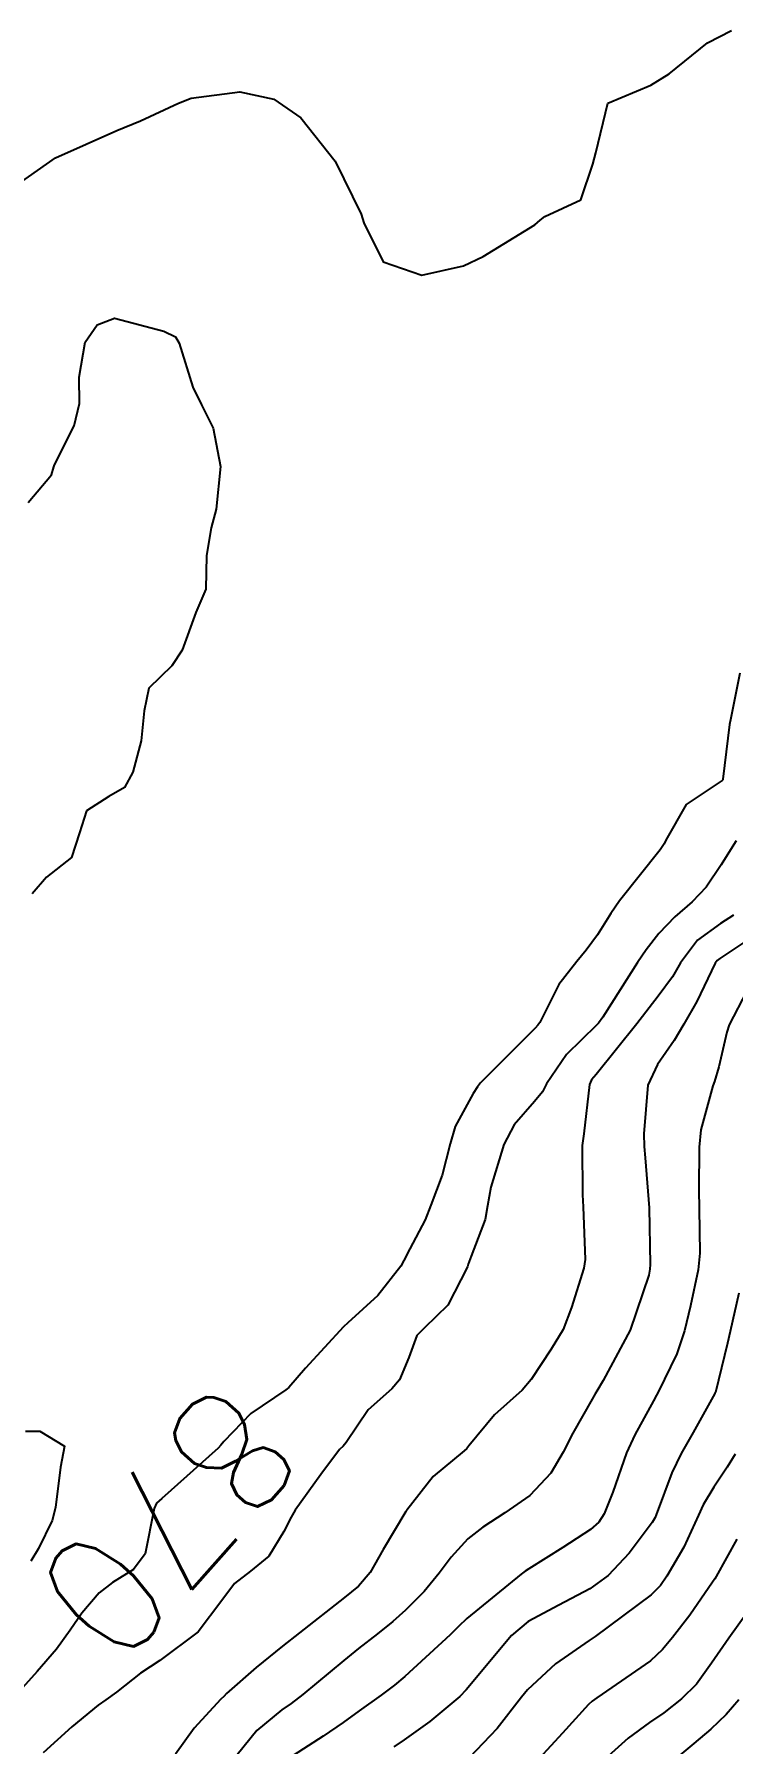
# Model space of a CAD drawing. Header units: metres. Extents: x 307586 to 320046, y 7427249 to 7434250.
# Drawn here: x 319856.6 to 319879.4, y 7429329.9 to 7429385.6 of the extents above; entities that cross this region are included whole.
import ezdxf
from ezdxf.enums import TextEntityAlignment as Align

# ---------------------------------------------------------------- set-up
doc = ezdxf.new("R2010")
doc.units = ezdxf.units.M
doc.header["$MEASUREMENT"] = 0
for name, color, linetype in [('Cotas', 45, 'Continuous'), ('Curvas de Nivel 1m', 11, 'Continuous'), ('Curvas de Nivel 5m', 15, 'Continuous')]:
    doc.layers.add(name, color=color, linetype=linetype)
doc.styles.add('Style-STANDARD', font='STANDARD.shx')

msp = doc.modelspace()

# ---------------------------------------------------------------- linework, layer by layer
at = {"layer": 'Curvas de Nivel 1m', "flags": 128}
for points, elevation in [([(319856.423, 7429370.353), (319857.188, 7429371.259), (319857.261, 7429371.521), (319857.285, 7429371.589), (319857.93, 7429372.859), (319858.105, 7429373.581), (319858.086, 7429374.446), (319858.291, 7429375.584), (319858.673, 7429376.147), (319859.245, 7429376.366), (319860.847, 7429375.945), (319861.236, 7429375.753), (319861.348, 7429375.548), (319861.8, 7429374.122), (319862.076, 7429373.537), (319862.458, 7429372.784), (319862.704, 7429371.527), (319862.563, 7429370.138), (319862.401, 7429369.531), (319862.244, 7429368.624), (319862.227, 7429367.534), (319861.896, 7429366.774), (319861.454, 7429365.545), (319861.108, 7429365.026), (319860.36, 7429364.298), (319860.216, 7429363.559), (319860.112, 7429362.589), (319859.841, 7429361.562), (319859.574, 7429361.057), (319859.061, 7429360.765), (319858.327, 7429360.304), (319858.105, 7429359.579), (319857.838, 7429358.779), (319857.028, 7429358.14), (319856.552, 7429357.597)], 871), ([(319879.53, 7429359.325), (319879.337, 7429359.03), (319879.035, 7429358.536), (319878.548, 7429357.814), (319878.088, 7429357.339), (319877.521, 7429356.84), (319877.007, 7429356.3), (319876.583, 7429355.772), (319876.308, 7429355.36), (319875.173, 7429353.575), (319875.034, 7429353.379), (319874.972, 7429353.313), (319873.993, 7429352.359), (319873.342, 7429351.396), (319873.205, 7429351.141), (319872.944, 7429350.824), (319872.28, 7429350.062), (319871.943, 7429349.415), (319871.517, 7429348.029), (319871.417, 7429347.422), (319871.34, 7429346.98), (319870.878, 7429345.779), (319870.783, 7429345.522), (319870.754, 7429345.431), (319870.116, 7429344.182), (319869.352, 7429343.445), (319869.108, 7429343.19), (319868.843, 7429342.478), (319868.539, 7429341.75), (319868.286, 7429341.455), (319867.523, 7429340.763), (319866.806, 7429339.706), (319866.698, 7429339.579), (319866.588, 7429339.473), (319865.974, 7429338.662), (319865.142, 7429337.495), (319865.005, 7429337.271), (319864.772, 7429336.797), (319864.274, 7429335.992), (319863.675, 7429335.511), (319863.155, 7429335.11), (319862.743, 7429334.545), (319861.974, 7429333.531), (319860.723, 7429332.598), (319860.092, 7429332.183), (319859.308, 7429331.564), (319858.965, 7429331.31), (319858.706, 7429331.136), (319857.848, 7429330.426), (319856.912, 7429329.588)], 869), ([(319879.439, 7429356.903), (319879.012, 7429356.626), (319878.259, 7429356.083), (319877.709, 7429355.343), (319877.447, 7429354.887), (319876.982, 7429354.253), (319876.282, 7429353.36), (319874.956, 7429351.705), (319874.807, 7429351.529), (319874.74, 7429351.382), (319874.55, 7429349.763), (319874.498, 7429349.384), (319874.514, 7429347.777), (319874.535, 7429347.384), (319874.593, 7429345.667), (319874.55, 7429345.383), (319874.147, 7429344.1), (319873.878, 7429343.39), (319873.489, 7429342.751), (319872.836, 7429341.757), (319872.544, 7429341.404), (319871.638, 7429340.601), (319870.805, 7429339.595), (319870.733, 7429339.502), (319870.651, 7429339.432), (319869.638, 7429338.598), (319868.783, 7429337.501), (319868.763, 7429337.47), (319868.752, 7429337.45), (319868.007, 7429336.214), (319867.589, 7429335.462), (319867.2, 7429335.014), (319866.745, 7429334.644), (319865.277, 7429333.492), (319864.729, 7429333.063), (319863.863, 7429332.367), (319862.897, 7429331.518), (319862.806, 7429331.424), (319862.71, 7429331.329), (319861.842, 7429330.386), (319861.232, 7429329.535)], 868), ([(319880.097, 7429356.229), (319878.995, 7429355.49), (319878.902, 7429355.423), (319878.842, 7429355.332), (319878.236, 7429354.081), (319877.813, 7429353.342), (319877.501, 7429352.811), (319876.96, 7429352.032), (319876.641, 7429351.355), (319876.515, 7429349.771), (319876.526, 7429349.356), (319876.555, 7429348.991), (319876.683, 7429347.353), (319876.715, 7429345.512), (319876.708, 7429345.352), (319876.674, 7429345.156), (319876.064, 7429343.362), (319875.186, 7429341.724), (319874.975, 7429341.378), (319874.924, 7429341.286), (319874.829, 7429341.113), (319874.191, 7429340.007), (319873.876, 7429339.389), (319873.483, 7429338.706), (319872.789, 7429337.979), (319871.982, 7429337.412), (319871.257, 7429336.941), (319870.77, 7429336.557), (319870.231, 7429335.965), (319869.84, 7429335.439), (319869.345, 7429334.846), (319868.741, 7429334.238), (319868.326, 7429333.865), (319867.823, 7429333.459), (319867.208, 7429332.985), (319866.724, 7429332.597), (319865.391, 7429331.49), (319865.008, 7429331.196), (319864.705, 7429330.989), (319863.89, 7429330.313), (319863.244, 7429329.514)], 867), ([(319879.876, 7429354.429), (319879.294, 7429353.327), (319879.218, 7429353.08), (319878.959, 7429351.952), (319878.815, 7429351.47), (319878.767, 7429351.332), (319878.371, 7429349.896), (319878.319, 7429349.336), (319878.312, 7429347.933), (319878.321, 7429347.336), (319878.338, 7429345.878), (319878.289, 7429345.336), (319878.04, 7429344.159), (319877.84, 7429343.34), (319877.593, 7429342.595), (319876.98, 7429341.349), (319876.93, 7429341.251), (319876.829, 7429341.066), (319876.22, 7429339.951), (319875.951, 7429339.363), (319875.501, 7429338.081), (319875.214, 7429337.374), (319875.045, 7429337.11), (319874.775, 7429336.863), (319873.873, 7429336.283), (319872.756, 7429335.585), (319872.646, 7429335.511), (319872.508, 7429335.404), (319870.738, 7429333.965), (319870.462, 7429333.706), (319870.189, 7429333.435), (319868.719, 7429332.07), (319868.382, 7429331.787), (319867.942, 7429331.458), (319867.22, 7429330.95), (319866.7, 7429330.577), (319866.051, 7429330.121), (319865.071, 7429329.494)], 866), ([(319856.334, 7429340.073), (319856.81, 7429340.07), (319857.614, 7429339.582), (319857.484, 7429338.895), (319857.32, 7429337.585), (319857.204, 7429337.158), (319856.763, 7429336.245), (319856.518, 7429335.833)], 871), ([(319879.495, 7429339.323), (319879.227, 7429338.898), (319878.792, 7429338.245), (319878.451, 7429337.669), (319878.295, 7429337.335), (319877.817, 7429336.29), (319877.265, 7429335.345), (319877.053, 7429335.044), (319876.747, 7429334.731), (319874.929, 7429333.377), (319874.732, 7429333.248), (319873.627, 7429332.487), (319872.715, 7429331.642), (319872.524, 7429331.402), (319871.727, 7429330.38), (319870.815, 7429329.419)], 864), ([(319879.541, 7429336.553), (319878.876, 7429335.329), (319878.828, 7429335.254), (319878.751, 7429335.144), (319878.01, 7429334.067), (319877.448, 7429333.343), (319877.123, 7429332.952), (319876.725, 7429332.582), (319874.979, 7429331.376), (319874.826, 7429331.263), (319874.71, 7429331.159), (319873.855, 7429330.229), (319873.1, 7429329.396)], 863), ([(319879.893, 7429334.167), (319879.285, 7429333.324), (319878.725, 7429332.502), (319878.227, 7429331.826), (319877.736, 7429331.34), (319877.164, 7429330.888), (319876.701, 7429330.569), (319875.997, 7429330.057), (319875.245, 7429329.372)], 862), ([(319879.614, 7429331.316), (319879.194, 7429330.834), (319878.698, 7429330.351), (319878.14, 7429329.887), (319877.493, 7429329.342)], 861)]:
    msp.add_lwpolyline(points, dxfattribs=dict(at, elevation=elevation))
at = {"layer": 'Curvas de Nivel 5m', "flags": 128}
for points, elevation in [([(319856.146, 7429380.765), (319857.313, 7429381.6), (319859.322, 7429382.485), (319860.088, 7429382.8), (319861.331, 7429383.381), (319861.74, 7429383.544), (319863.335, 7429383.75), (319864.439, 7429383.509), (319865.327, 7429382.903), (319866.44, 7429381.489), (319867.287, 7429379.76), (319867.372, 7429379.479), (319868.005, 7429378.204), (319869.266, 7429377.774), (319870.634, 7429378.071), (319871.272, 7429378.377), (319872.952, 7429379.405), (319873.129, 7429379.558), (319873.287, 7429379.684), (319874.459, 7429380.225), (319874.848, 7429381.385), (319874.945, 7429381.755), (319875.333, 7429383.38), (319876.741, 7429383.964), (319877.343, 7429384.338), (319878.585, 7429385.342), (319879.367, 7429385.751)], 870), ([(319879.645, 7429364.787), (319879.347, 7429363.327), (319879.307, 7429363.112), (319879.094, 7429361.33), (319879.091, 7429361.312), (319879.072, 7429361.289), (319877.896, 7429360.506), (319877.235, 7429359.348), (319877.171, 7429359.22), (319877.04, 7429359.032), (319875.719, 7429357.37), (319875.436, 7429356.954), (319875.006, 7429356.261), (319874.628, 7429355.755), (319874.321, 7429355.387), (319873.744, 7429354.634), (319873.114, 7429353.399), (319873.059, 7429353.312), (319872.971, 7429353.215), (319871.185, 7429351.427), (319871.081, 7429351.298), (319870.948, 7429351.084), (319870.355, 7429350.012), (319870.198, 7429349.437), (319869.928, 7429348.425), (319869.566, 7429347.443), (319869.374, 7429346.967), (319868.881, 7429346.013), (319868.685, 7429345.643), (319868.579, 7429345.453), (319867.83, 7429344.493), (319866.854, 7429343.604), (319866.713, 7429343.472), (319865.476, 7429342.127), (319864.926, 7429341.499), (319864.879, 7429341.453), (319864.832, 7429341.416), (319863.688, 7429340.644), (319862.806, 7429339.739), (319862.71, 7429339.616), (319862.622, 7429339.523), (319860.786, 7429337.878), (319860.616, 7429337.72), (319860.542, 7429337.552), (319860.243, 7429336.073), (319859.861, 7429335.559), (319859.179, 7429335.136), (319858.745, 7429334.795), (319858.177, 7429334.137), (319857.793, 7429333.579), (319857.348, 7429332.963), (319856.719, 7429332.24), (319856.144, 7429331.599)], 870), ([(319879.615, 7429344.572), (319879.334, 7429343.325), (319879.237, 7429342.938), (319878.846, 7429341.33), (319878.832, 7429341.299), (319878.12, 7429340.03), (319877.73, 7429339.341), (319877.424, 7429338.716), (319876.918, 7429337.349), (319876.877, 7429337.254), (319876.779, 7429337.097), (319876.034, 7429336.091), (319875.346, 7429335.371), (319874.748, 7429334.931), (319873.735, 7429334.398), (319872.738, 7429333.865), (319872.197, 7429333.408), (319870.715, 7429331.642), (319870.51, 7429331.423), (319869.535, 7429330.603), (319868.691, 7429330.003), (319868.361, 7429329.78)], 865)]:
    msp.add_lwpolyline(points, dxfattribs=dict(at, elevation=elevation))

# ---------------------------------------------------------------- texts
at = {"layer": 'Cotas', "style": 'Style-STANDARD'}
msp.add_text('870', height=4, rotation=228.3957, dxfattribs=at).set_placement((319861.001, 7429337.06, 870), align=Align.MIDDLE_CENTER)

doc.saveas('drawing.dxf')
